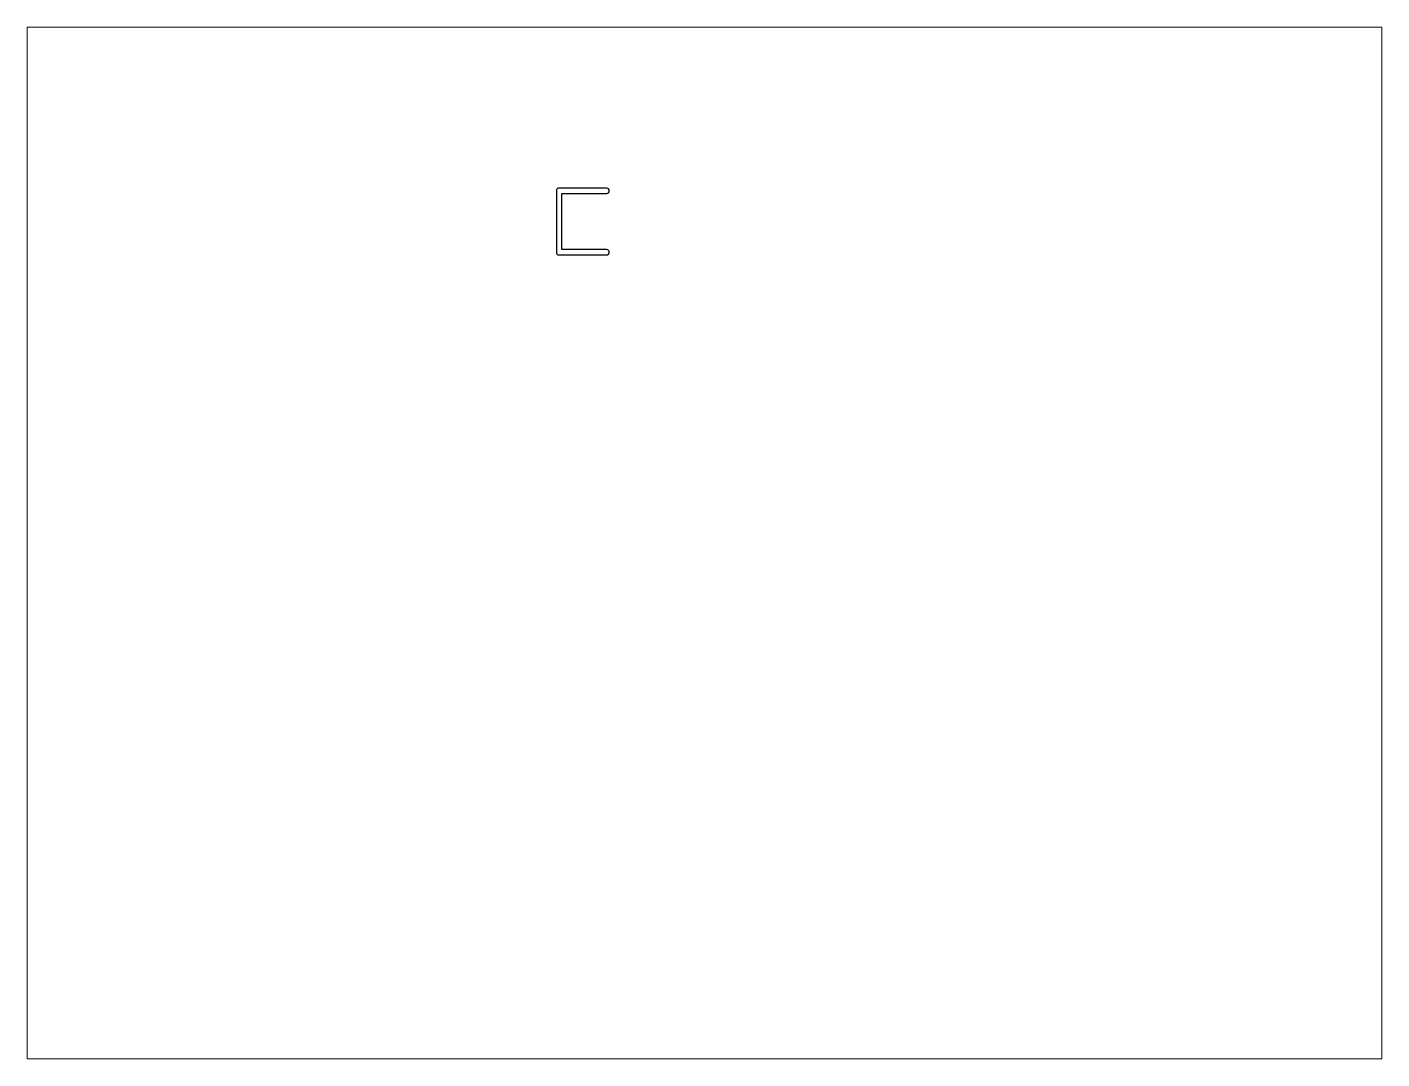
# Paper-space layout 'Layout1' of a CAD drawing. Extents: x 27 to 240, y 20 to 183.
# The model-space entities are those that its viewports show. They can reach past a viewport. Long polylines and large blocks are cut down to what shows.
import ezdxf

# ---------------------------------------------------------------- set-up
doc = ezdxf.new("R2010")
doc.units = 0
doc.header["$LTSCALE"] = 15
doc.layers.get('0').update_dxf_attribs({"linetype": 'CONTINUOUS'})

msp = doc.modelspace()

# ---------------------------------------------------------------- linework, layer by layer
at = {"color": 0}
msp.add_lwpolyline([(149.9, 229.86), (162.65, 229.86, 1), (162.65, 231.36), (148.9, 231.36, 0.414214), (148.4, 230.86), (148.4, 212.86, 0.414214), (148.9, 212.36), (162.65, 212.36, 1), (162.65, 213.86), (149.9, 213.86)], format="xyb", close=True, dxfattribs=at)

psp = doc.layouts.get("Layout1")

# ---------------------------------------------------------------- viewports
at = {"layer": '0', "color": 0, "linetype": 'BYBLOCK', "ltscale": 0.05}
psp.add_viewport(center=(133.35, 101.6), size=(213.36, 162.56), view_center_point=(190.51, 130.3), view_height=293.8955, dxfattribs=at)

doc.saveas('drawing.dxf')
